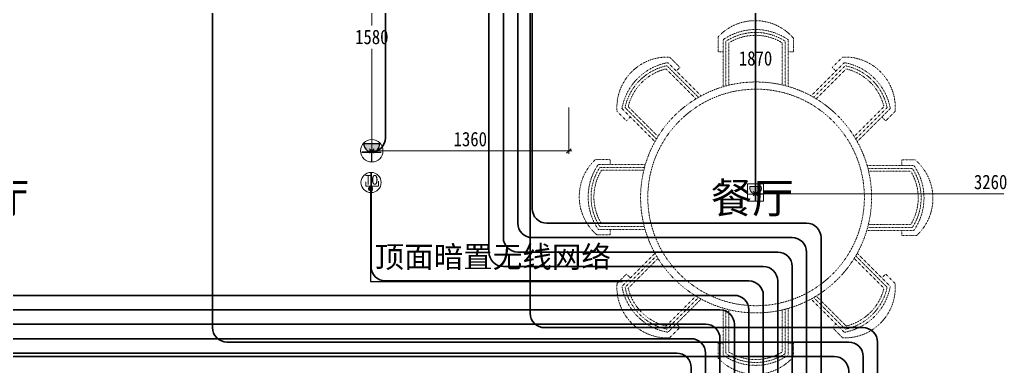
# Model space of a CAD drawing. Header units: millimetres. Extents: x -41640 to 3079702, y -5257903 to 68462.
# Drawn here: x 15878 to 22652, y 8208 to 10611 of the extents above; entities that cross this region are included whole.
import ezdxf

# ---------------------------------------------------------------- set-up
doc = ezdxf.new("R2010")
doc.units = ezdxf.units.MM
doc.header["$LTSCALE"] = 10
doc.linetypes.add('ACAD_ISO03W100', pattern=[30, 12, -18])
doc.linetypes.add('CONTINOUS', pattern=[0])
doc.layers.get('0').update_dxf_attribs({"color": 255})
doc.layers.get('Defpoints').update_dxf_attribs({"color": 255})
for name, color, linetype, lineweight in [('1弱电插座布线图', 6, 'Continuous', 30), ('1弱电插座布置图', 6, 'Continuous', 30), ('1强弱电插座尺寸', 5, 'Continuous', 0), ('1强电插座布线图', 1, 'Continuous', 30), ('1强电插座布置图', 1, 'Continuous', 30), ('E__电路__弱电插座', 6, 'Continuous', 5), ('浅线', 251, 'CONTINOUS', 0)]:
    doc.layers.add(name, color=color, linetype=linetype, lineweight=lineweight)
doc.layers.add('2323', color=4, linetype='Continuous')
doc.layers.add('LAYER2', color=8, linetype='Continuous')
doc.styles.add('(图框)宋体', font='', dxfattribs={"width": 0.8})
doc.styles.get("Standard").update_dxf_attribs({"font": ''})
doc.styles.add('夏建东', font='', dxfattribs={"width": 0.85})
doc.styles.add('宋', font='')
doc.styles.add('邓林', font='simhei.ttf')
doc.styles.get('(图框)宋体').set_extended_font_data('SimSun')
doc.styles.get('Standard').set_extended_font_data('SimSun')
doc.styles.get('夏建东').set_extended_font_data('SimSun')
doc.styles.get('宋').set_extended_font_data('FangSong_GB2312')
doc.dimstyles.new('g', dxfattribs={"dimtxt": 100, "dimasz": 31, "dimexe": 21, "dimexo": 30, "dimgap": 31, "dimtad": 1, "dimtih": 1, "dimtoh": 1, "dimdec": 0, "dimrnd": 10, "dimdsep": 46, "dimtxsty": '夏建东', "dimblk": 'OBLIQUE', "dimcen": 2.5, "dimdle": 21, "dimclrd": 5, "dimclre": 5, "dimclrt": 5, "dimadec": 0, "dimazin": 0, "dimtfac": 1, "dimtdec": 0, "dimtmove": 2, "dimatfit": 3, "dimldrblk": 'DOT', "dimfxl": 300, "dimlwd": -1, "dimlwe": -1, "dimarcsym": 1})
doc.dimstyles.get("Standard").update_dxf_attribs({"dimtxt": 0.18, "dimasz": 0.18, "dimexe": 0.18, "dimexo": 0.0625, "dimgap": 0.09, "dimtad": 0, "dimtih": 1, "dimtoh": 1, "dimdec": 4, "dimzin": 0, "dimdsep": 46, "dimtxsty": 'Standard', "dimcen": 0.09, "dimadec": 0, "dimazin": 0, "dimtfac": 1, "dimtdec": 4, "dimtofl": 0, "dimtmove": 0, "dimatfit": 3, "dimfxl": 1, "dimtolj": 1, "dimtzin": 0, "dimarcsym": 0})

# ---------------------------------------------------------------- blocks, each defined once
blk = doc.blocks.new('DOT')
at = {"color": 0, "linetype": 'ByBlock'}
blk.add_line((-0.35, 0), (-1, 0), dxfattribs=at)
at = {"color": 0, "linetype": 'ByBlock', "const_width": 0.35}
blk.add_lwpolyline([(-0.175, 0, 1), (0.175, 0, 1)], format="xyb", close=True, dxfattribs=at)
blk = doc.blocks.new('dsafagfdsagh')
at = {"layer": '1强电插座布置图', "lineweight": 0}
blk.add_hatch(color=256, dxfattribs=at).paths.add_polyline_path([(-1480825, -1451235), (-1480825, -1451058, 1.251439)])
for p, q in [((-1481049, -1451020), (-1480785, -1451020)), ((-1481049, -1451268), (-1481049, -1451020)), ((-1480785, -1451020), (-1481049, -1451020)), ((-1480785, -1451020), (-1480785, -1451268)), ((-1481038, -1451146, -5187), (-1480918, -1451146, -5187)), ((-1480944, -1451033, -5187), (-1480944, -1451253, -5187)), ((-1480825, -1451058, -5187), (-1480825, -1451235, -5187)), ((-1480785, -1451268), (-1481049, -1451268))]:
    blk.add_line(p, q, dxfattribs=at)
blk.add_arc((-1480845, -1451146, -5187), 90.6, 77.2553, 282.7447, dxfattribs=at)
blk = doc.blocks.new('强电插座')
at = {"lineweight": 0}
h = blk.add_hatch(color=12, dxfattribs=at)
h.set_gradient(color1=(216, 3, 3), color2=(230, 5, 5), tint=1, name='CYLINDER')
h.paths.add_polyline_path([(88497.8, 75989.2, 1.129445), (88497.8, 75909.4)])
at = {"layer": '2323', "color": 1}
for p, q in [((88452.6, 75999.6), (88452.6, 75902)), ((88407.2, 75949.3), (88460.4, 75949.3)), ((88497.8, 75989.2), (88497.8, 75909.4))]:
    blk.add_line(p, q, dxfattribs=at)
blk.add_arc((88492.9, 75949.3), 40.2, 77.2553, 282.7447, dxfattribs=at)
at = {"layer": 'LAYER2', "color": 1, "ltscale": 20}
blk.add_line((88456.4, 75966.1), (88456.4, 75966.1), dxfattribs=at)
blk = doc.blocks.new('强电空调插座')
at = {"layer": '1强电插座布置图', "color": 1, "linetype": 'ByBlock', "lineweight": 9}
blk.add_circle((-171055, 221358), 173, dxfattribs=at)
at = {"layer": '1强电插座布置图', "color": 1, "linetype": 'ByBlock', "lineweight": 9, "xscale": 3.022918779402971, "yscale": 3.022918779402971, "zscale": 3.022918779402971, "rotation": 90}
blk.add_blockref('强电插座', (58534, -46050), dxfattribs=at)
blk = doc.blocks.new('网线')
at = {"layer": 'E__电路__弱电插座', "color": 6, "lineweight": 9}
for p, q in [((1018175, 135204), (1018175, 135111)), ((1018175, 135111), (1018450, 135111)), ((1018318, 135111), (1018318, 135003)), ((1018450, 135111), (1018450, 135219))]:
    blk.add_line(p, q, dxfattribs=at)
at = {"layer": 'E__电路__弱电插座', "color": 6, "ltscale": 20, "insert": (1018158, 135354), "char_height": 210, "width": 159.17, "attachment_point": 1, "style": '宋'}
blk.add_mtext('{\\fSimSun|b0|i0|c134|p2;TO}', dxfattribs=at)
blk = doc.blocks.new('_Oblique')
at = {"color": 0, "linetype": 'ByBlock', "lineweight": -2}
blk.add_line((-0.5, -0.5), (0.5, 0.5), dxfattribs=at)
blk = doc.blocks.new('*D710')
at = {"layer": '1强弱电插座尺寸', "color": 5}
for p, q in [((20959, 11279), (20955.2, 11279)), ((20976.2, 11300), (20976.2, 10422.8)), ((20976.2, 9383.6), (20976.2, 10260.8)), ((20976.2, 9404.6), (20955.2, 9404.6))]:
    blk.add_line(p, q, dxfattribs=at)
at = {"layer": 'Defpoints', "color": 0, "linetype": 'Continuous', "lineweight": 30}
for p in [(20976.2, 11279), (20982.9, 11279), (20976.2, 9404.6, -2334)]:
    blk.add_point(p, dxfattribs=at)
at = {"layer": '1强弱电插座尺寸', "color": 5, "linetype": 'Continuous', "xscale": 31, "yscale": 31, "zscale": 31}
for p, rotation in [((20976.2, 11279), 90), ((20976.2, 9404.6), 270)]:
    blk.add_blockref('_Oblique', p, dxfattribs=dict(at, rotation=rotation))
at = {"layer": '1强弱电插座尺寸', "color": 5, "linetype": 'Continuous', "lineweight": 30, "insert": (20976.2, 10341.8), "char_height": 100, "attachment_point": 5, "style": '夏建东'}
blk.add_mtext('1870', dxfattribs=at)
blk = doc.blocks.new('_Dot')
at = {"color": 0, "linetype": 'ByBlock', "lineweight": -2}
blk.add_line((-0.5, 0), (-1, 0), dxfattribs=at)
at = {"color": 0, "linetype": 'ByBlock', "const_width": 0.5}
blk.add_lwpolyline([(-0.25, 0, 1), (0.25, 0, 1)], format="xyb", close=True, dxfattribs=at)
blk = doc.blocks.new('*D711')
at = {"layer": '1强弱电插座尺寸', "color": 5}
for p, q in [((24232.6, 9404.6), (24232.6, 9425.6)), ((20955.2, 9404.6), (24253.6, 9404.6)), ((20976.2, 9387.6), (20976.2, 9383.6))]:
    blk.add_line(p, q, dxfattribs=at)
at = {"layer": 'Defpoints', "color": 0, "linetype": 'Continuous', "lineweight": 30}
for p in [(20976.2, 9412.4, -2334), (24232.6, 9404.6), (24232.6, 9379)]:
    blk.add_point(p, dxfattribs=at)
at = {"layer": '1强弱电插座尺寸', "color": 5, "linetype": 'Continuous', "xscale": 31, "yscale": 31, "zscale": 31, "rotation": 180}
blk.add_blockref('_Oblique', (20976.2, 9404.6), dxfattribs=at)
at = {"layer": '1强弱电插座尺寸', "color": 5, "linetype": 'Continuous', "xscale": 31, "yscale": 31, "zscale": 31}
blk.add_blockref('_Oblique', (24232.6, 9404.6), dxfattribs=at)
at = {"layer": '1强弱电插座尺寸', "color": 5, "linetype": 'Continuous', "lineweight": 30, "insert": (22604.4, 9485.6), "char_height": 100, "attachment_point": 5, "style": '夏建东'}
blk.add_mtext('3260', dxfattribs=at)
blk = doc.blocks.new('*D718')
at = {"layer": '1强弱电插座尺寸', "color": 5}
for p, q in [((18312.6, 11279), (18339.1, 11279)), ((18318.1, 11300), (18318.1, 10571.2)), ((18318.1, 9680.4), (18318.1, 10409.2)), ((18318.1, 9701.4), (18297.1, 9701.4))]:
    blk.add_line(p, q, dxfattribs=at)
at = {"layer": 'Defpoints', "color": 0, "linetype": 'Continuous', "lineweight": 30}
for p in [(18282.6, 11279), (18318.1, 11279), (18318.1, 9701.4)]:
    blk.add_point(p, dxfattribs=at)
at = {"layer": '1强弱电插座尺寸', "color": 5, "linetype": 'Continuous', "xscale": 31, "yscale": 31, "zscale": 31}
for p, rotation in [((18318.1, 11279), 90), ((18318.1, 9701.4), 270)]:
    blk.add_blockref('_Oblique', p, dxfattribs=dict(at, rotation=rotation))
at = {"layer": '1强弱电插座尺寸', "color": 5, "linetype": 'Continuous', "lineweight": 30, "insert": (18318.1, 10490.2), "char_height": 100, "attachment_point": 5, "style": '夏建东'}
blk.add_mtext('1580', dxfattribs=at)
blk = doc.blocks.new('*D719')
at = {"layer": '1强弱电插座尺寸', "color": 5}
for p, q in [((19682.6, 10001.4), (19682.6, 9680.4)), ((18297.1, 9701.4), (19703.6, 9701.4)), ((18318.1, 9701.4), (18318.1, 9722.4))]:
    blk.add_line(p, q, dxfattribs=at)
at = {"layer": 'Defpoints', "color": 0, "linetype": 'Continuous', "lineweight": 30}
for p in [(19682.6, 11279), (18318.1, 9701.4), (19682.6, 9701.4)]:
    blk.add_point(p, dxfattribs=at)
at = {"layer": '1强弱电插座尺寸', "color": 5, "linetype": 'Continuous', "xscale": 31, "yscale": 31, "zscale": 31, "rotation": 180}
blk.add_blockref('_Oblique', (18318.1, 9701.4), dxfattribs=at)
at = {"layer": '1强弱电插座尺寸', "color": 5, "linetype": 'Continuous', "xscale": 31, "yscale": 31, "zscale": 31}
blk.add_blockref('_Oblique', (19682.6, 9701.4), dxfattribs=at)
at = {"layer": '1强弱电插座尺寸', "color": 5, "linetype": 'Continuous', "lineweight": 30, "insert": (19000.3, 9782.4), "char_height": 100, "attachment_point": 5, "style": '夏建东'}
blk.add_mtext('1360', dxfattribs=at)

msp = doc.modelspace()

# ---------------------------------------------------------------- linework, layer by layer
at = {"layer": '1弱电插座布线图', "linetype": 'Continuous', "lineweight": 30}
for points in [[(19646.5, 16205.5), (19158.7, 15717.7, 0.198912), (19129.4, 15647), (19129.4, 9000.6, 0.414214), (19229.4, 8900.6), (21029.8, 8900.6, -0.414214), (21129.8, 8800.6), (21129.8, 4449)], [(19646.5, 16105.5), (19258.7, 15717.7, 0.198912), (19229.4, 15647), (19229.4, 9100.6, 0.414214), (19329.4, 9000.6), (21129.8, 9000.6, -0.414214), (21229.8, 8900.6), (21229.8, 4449)], [(22901.3, 13664.8), (22832.2, 13734, 0.198912), (22761.5, 13763.3), (20971.4, 13763.3, 0.414214), (20871.4, 13663.3), (20871.4, 12491.2, -0.414214), (20771.4, 12391.2), (19429.4, 12391.2, 0.414214), (19329.4, 12291.2), (19329.4, 9200.6, 0.414214), (19429.4, 9100.6), (21229.8, 9100.6, -0.414214), (21329.8, 9000.6), (21329.8, 4449)], [(22803.1, 13663.3), (21071.4, 13663.3, 0.414214), (20971.4, 13563.3), (20971.4, 12391.2, -0.414214), (20871.4, 12291.2), (19529.4, 12291.2, 0.414214), (19429.4, 12191.2), (19429.4, 9300.6, 0.414214), (19529.4, 9200.6), (21329.8, 9200.6, -0.414214), (21429.8, 9100.6), (21429.8, 4449)], [(4940.5, 12479), (4940.5, 12753.7, -0.414214), (5040.5, 12853.7), (11000.6, 12853.7, -0.414214), (11100.6, 12753.7), (11100.6, 8700.6, 0.414214), (11200.6, 8600.6), (20729.8, 8600.6, -0.414214), (20829.8, 8500.6), (20829.8, 4449)], [(5040.5, 12479), (5040.5, 12653.7, -0.414214), (5140.5, 12753.7), (10900.6, 12753.7, -0.414214), (11000.6, 12653.7), (11000.6, 8600.6, 0.414214), (11100.6, 8500.6), (20629.8, 8500.6, -0.414214), (20729.8, 8400.6), (20729.8, 4449)], [(11282, 9552.4), (11282, 8800.6, 0.414214), (11382, 8700.6), (20829.8, 8700.6, -0.414214), (20929.8, 8600.6), (20929.8, 4449)], [(18312.9, 9552.4), (18312.9, 8900.6, 0.414214), (18412.9, 8800.6), (20929.8, 8800.6, -0.414214), (21029.8, 8700.6), (21029.8, 4449)], [(8346.7, 6478.4), (8346.7, 8300.6, -0.414214), (8446.7, 8400.6), (20529.8, 8400.6, -0.414214), (20629.8, 8300.6), (20629.8, 4449)], [(9284.4, 6479), (9284.4, 8200.6, -0.414214), (9384.4, 8300.6), (20429.8, 8300.6, -0.414214), (20529.8, 8200.6), (20529.8, 4449)]]:
    msp.add_lwpolyline(points, format="xyb", dxfattribs=at)
at = {"layer": '1弱电插座布置图', "color": 6, "linetype": 'ByBlock', "lineweight": 9}
msp.add_circle((18312.9, 9482.6), 69.8, dxfattribs=at)
at = {"layer": '1强电插座布线图', "color": 2, "linetype": 'Continuous', "lineweight": 30}
for points in [[(21621.3, 4375.7), (21621.3, 8177, 0.414214), (21521.3, 8277), (12579.6, 8277, -0.414214), (12479.6, 8377), (12479.6, 16221)], [(21721.3, 4375.7), (21721.3, 8277, 0.414214), (21621.3, 8377), (17314.5, 8377, -0.414214), (17214.5, 8477), (17214.5, 13245.4), (17214.5, 13245.4), (17214.5, 13245.4)], [(21821.3, 4375.7), (21821.3, 8377, 0.414214), (21721.3, 8477), (19515.5, 8477, -0.414214), (19415.5, 8577), (19415.5, 12523.2, -0.414214), (19515.5, 12623.2), (23729, 12623.2)]]:
    msp.add_lwpolyline(points, format="xyb", dxfattribs=at)
at = {"layer": '1强电插座布线图', "linetype": 'Continuous', "lineweight": 30}
msp.add_lwpolyline([(18412.2, 11189.7), (18412.2, 9791.7, -0.414214), (18312.2, 9691.7), (18250.1, 9691.7)], format="xyb", dxfattribs=at)
msp.add_lwpolyline([(20975.1, 9353.4), (20975.1, 11210.4)], dxfattribs=at)
at = {"layer": '浅线', "linetype": 'ACAD_ISO03W100', "ltscale": 0.01}
for p, q in [((20716.1, 10388.9, 0), (20716.1, 10490.6, 0)), ((20751.5, 10471.7, 0), (20751.5, 10149.5, 0)), ((20771.5, 10461.1, 0), (20771.5, 10154.5, 0)), ((20791.5, 10450.1, 0), (20791.5, 10159, 0)), ((21161.5, 10160.5, 0), (21161.5, 10450.1, 0)), ((21181.5, 10156.1, 0), (21181.5, 10461.1, 0)), ((21201.5, 10151.3, 0), (21201.5, 10471.7, 0)), ((21239.5, 10388.9, 0), (21239.5, 10481.2, 0)), ((20716.1, 10388.9, 0), (20751.5, 10388.9, 0)), ((21201.5, 10388.9, 0), (21239.5, 10388.9, 0)), ((20368.8, 10313.1, 0), (20596.6, 10085.3, 0)), ((20452.4, 10279.6, 0), (20380.5, 10351.5, 0)), ((21591.1, 10313.1, 0), (21363.3, 10085.3, 0)), ((21507.5, 10279.6, 0), (21579.4, 10351.5, 0)), ((20355.8, 10269.6, 0), (20561.6, 10063.8, 0)), ((20362.1, 10291.5, 0), (20578.9, 10074.7, 0)), ((20452.4, 10279.6, 0), (20427.3, 10254.6, 0)), ((21597.7, 10291.5, 0), (21381, 10074.7, 0)), ((21604.1, 10269.6, 0), (21398.3, 10063.8, 0)), ((21507.5, 10279.6, 0), (21532.5, 10254.6, 0)), ((20082.3, 9909.5, 0), (20017, 9974.8, 0)), ((20277.1, 9768.4, 0), (20050.6, 9994.9, 0)), ((20287.9, 9785.9, 0), (20072.2, 10001.6, 0)), ((20298.9, 9803.1, 0), (20094.1, 10007.9, 0)), ((21660.9, 9803.1, 0), (21865.7, 10007.9, 0)), ((21672, 9785.9, 0), (21887.6, 10001.6, 0)), ((21682.7, 9768.4, 0), (21909.3, 9994.9, 0)), ((21877.6, 9909.5, 0), (21942.9, 9974.8, 0)), ((20109.1, 9936.4, 0), (20082.3, 9909.5, 0)), ((21850.7, 9936.4, 0), (21877.6, 9909.5, 0)), ((19970, 9642.8, 0), (19868.3, 9642.8, 0)), ((19970, 9642.8, 0), (19970, 9607.4, 0)), ((21989.8, 9638.6, 0), (22082.2, 9638.6, 0)), ((21989.8, 9600.6, 0), (21989.8, 9638.6, 0)), ((19887.2, 9607.4, 0), (20209.4, 9607.4, 0)), ((19897.8, 9587.4, 0), (20204.4, 9587.4, 0)), ((19908.8, 9567.4, 0), (20199.9, 9567.4, 0)), ((21752.2, 9600.6, 0), (22072.7, 9600.6, 0)), ((21757.1, 9580.6, 0), (22062, 9580.6, 0)), ((21761.4, 9560.6, 0), (22051, 9560.6, 0)), ((20207.6, 9157.4, 0), (19887.2, 9157.4, 0)), ((20202.8, 9177.4, 0), (19897.8, 9177.4, 0)), ((20198.4, 9197.4, 0), (19908.8, 9197.4, 0)), ((19970, 9157.4, 0), (19970, 9119.4, 0)), ((22072.7, 9150.6, 0), (21750.5, 9150.6, 0)), ((22062, 9170.6, 0), (21755.5, 9170.6, 0)), ((22051, 9190.6, 0), (21760, 9190.6, 0)), ((21989.8, 9115.2, 0), (21989.8, 9150.6, 0)), ((19970, 9119.4, 0), (19877.7, 9119.4, 0)), ((21989.8, 9115.2, 0), (22091.5, 9115.2, 0)), ((20277.1, 8989.6, 0), (20050.6, 8763, 0)), ((20287.9, 8972, 0), (20072.2, 8756.4, 0)), ((20298.9, 8954.8, 0), (20094.1, 8750, 0)), ((21660.9, 8954.8, 0), (21865.7, 8750, 0)), ((21672, 8972, 0), (21887.6, 8756.4, 0)), ((21682.7, 8989.6, 0), (21909.3, 8763, 0)), ((20082.3, 8848.4, 0), (20017, 8783.1, 0)), ((20109.1, 8821.6, 0), (20082.3, 8848.4, 0)), ((21850.7, 8821.6, 0), (21877.6, 8848.4, 0)), ((21877.6, 8848.4, 0), (21942.9, 8783.1, 0)), ((20355.8, 8488.4, 0), (20561.6, 8694.2, 0)), ((20362.1, 8466.5, 0), (20578.9, 8683.2, 0)), ((20368.8, 8444.8, 0), (20596.6, 8672.6, 0)), ((21591.1, 8444.8, 0), (21363.3, 8672.6, 0)), ((21597.7, 8466.5, 0), (21381, 8683.2, 0)), ((21604.1, 8488.4, 0), (21398.3, 8694.2, 0)), ((20751.5, 8286.2, 0), (20751.5, 8608.4, 0)), ((20771.5, 8296.9, 0), (20771.5, 8603.4, 0)), ((21201.5, 8606.7, 0), (21201.5, 8286.2, 0)), ((20791.5, 8307.9, 0), (20791.5, 8598.9, 0)), ((21161.5, 8597.5, 0), (21161.5, 8307.9, 0)), ((21181.5, 8601.8, 0), (21181.5, 8296.9, 0)), ((20452.4, 8478.3, 0), (20380.5, 8406.4, 0)), ((20452.4, 8478.3, 0), (20427.3, 8503.4, 0)), ((21507.5, 8478.3, 0), (21532.5, 8503.4, 0)), ((21507.5, 8478.3, 0), (21579.4, 8406.4, 0)), ((20716.1, 8369.1, 0), (20716.1, 8267.4, 0)), ((20716.1, 8369.1, 0), (20751.5, 8369.1, 0)), ((21201.5, 8369.1, 0), (21239.5, 8369.1, 0)), ((21239.5, 8369.1, 0), (21239.5, 8276.7, 0))]:
    msp.add_line(p, q, dxfattribs=at)
for radius in [800, 750]:
    msp.add_circle((20979.9, 9379, 0), radius, dxfattribs=at)
for centre, radius, start, end in [((20973.7, 10254.2, 0), 349.6, 40.49036, 137.46051), ((20976.5, 10148, 0), 394.2, 55.1992, 124.8008), ((20976.5, 10148, 0), 374.2, 56.78491, 123.21509), ((20976.5, 10148, 0), 354.2, 58.51659, 121.48341), ((20365.5, 10002.3, 0), 349.6, 87.53949, 184.50964), ((20438.6, 9925.1, 0), 394.2, 100.1992, 169.8008), ((21594.4, 10002.3, 0), 349.6, 355.49036, 92.46051), ((21521.3, 9925.1, 0), 394.2, 10.1992, 79.8008), ((20438.6, 9925.1, 0), 374.2, 101.78491, 168.21509), ((20438.6, 9925.1, 0), 354.2, 103.51659, 166.48341), ((21521.3, 9925.1, 0), 374.2, 11.78491, 78.21509), ((21521.3, 9925.1, 0), 354.2, 13.51659, 76.48341), ((20104.7, 9385.2, 0), 349.6, 132.53949, 229.50964), ((21855.2, 9372.7, 0), 349.6, 312.53949, 49.50964), ((20210.9, 9382.4, 0), 394.2, 145.1992, 214.8008), ((20210.9, 9382.4, 0), 374.2, 146.78491, 213.21509), ((20210.9, 9382.4, 0), 354.2, 148.51659, 211.48341), ((21748.9, 9375.6, 0), 354.2, 328.51659, 31.48341), ((21748.9, 9375.6, 0), 374.2, 326.78491, 33.21509), ((21748.9, 9375.6, 0), 394.2, 325.1992, 34.8008), ((20365.5, 8755.6, 0), 349.6, 175.49036, 272.46051), ((20438.6, 8832.8, 0), 394.2, 190.1992, 259.8008), ((20438.6, 8832.8, 0), 374.2, 191.78491, 258.21509), ((20438.6, 8832.8, 0), 354.2, 193.51659, 256.48341), ((21594.4, 8755.6, 0), 349.6, 267.53949, 4.50964), ((21521.3, 8832.8, 0), 394.2, 280.1992, 349.8008), ((21521.3, 8832.8, 0), 374.2, 281.78491, 348.21509), ((21521.3, 8832.8, 0), 354.2, 283.51659, 346.48341), ((20973.7, 8503.7, 0), 349.6, 222.53949, 319.50964), ((20976.5, 8610, 0), 394.2, 235.1992, 304.8008), ((20976.5, 8610, 0), 374.2, 236.78491, 303.21509), ((20976.5, 8610, 0), 354.2, 238.51659, 301.48341)]:
    msp.add_arc(centre, radius, start, end, dxfattribs=at)

# ---------------------------------------------------------------- block references
at = {"layer": '1弱电插座布置图', "color": 6, "linetype": 'ByBlock', "lineweight": 9, "xscale": 0.3184271999634802, "yscale": 0.3184271999634802, "zscale": 0.3184272000042774}
msp.add_blockref('网线', (-305938.8, -33566.1), dxfattribs=at)
at = {"layer": '1强电插座布置图', "color": 7, "xscale": 0.4475553957745433, "yscale": 0.4475553955417126, "zscale": 0.4475553956215959}
msp.add_blockref('强电空调插座', (94874.6, -89367.7), dxfattribs=at)
at = {"layer": '1强电插座布置图', "color": 7, "xscale": 0.4499999999534339, "yscale": 0.4499999999534339, "zscale": 0.4499999999998181, "rotation": 90}
msp.add_blockref('dsafagfdsagh', (-632039.6, 675825.4), dxfattribs=at)

# ---------------------------------------------------------------- texts
at = {"layer": '1强弱电插座尺寸', "color": 45, "insert": (18337.5, 9042.4), "char_height": 150, "width": 2101.718, "attachment_point": 1}
msp.add_mtext('{\\C45;顶面暗置无线网络}', dxfattribs=at)
at = {"layer": '浅线', "linetype": 'ByBlock', "style": '邓林'}
for s, p in [('门厅', (15369.6, 9269.8)), ('餐厅', (20664.6, 9269.8, 0))]:
    msp.add_text(s, height=211.2, dxfattribs=at).set_placement(p)

# ---------------------------------------------------------------- dimensions: what is measured, and where the dimension line sits
at = {"layer": '1强弱电插座尺寸', "linetype": 'Continuous', "lineweight": 30}
for base, p1, p2, picture, middle in [((18318.1, 11279), (18318.1, 9701.4), (18282.6, 11279), '*D718', (18318.1, 10490.2)), ((20976.2, 11279), (20976.2, 9404.6, -2334), (20982.9, 11279), '*D710', (20976.2, 10341.8))]:
    dim = msp.add_linear_dim(base=base, p1=p1, p2=p2, angle=90, dimstyle='g', override={"dimfxlon": 1}, dxfattribs=at)
    dim.commit()
    dim.dimension.update_dxf_attribs({"geometry": picture, "text_midpoint": middle})
for base, p1, p2, picture, middle in [((19682.5535, 9701.4465), (18318.0813, 9701.4465), (19682.5535, 11278.9641), '*D719', (19000.3174, 9782.4465)), ((24232.6, 9404.6), (20976.2, 9412.4, -2334), (24232.6, 9379), '*D711', (22604.4, 9485.6))]:
    dim = msp.add_linear_dim(base=base, p1=p1, p2=p2, dimstyle='g', override={"dimfxlon": 1}, dxfattribs=at)
    dim.commit()
    dim.dimension.update_dxf_attribs({"geometry": picture, "text_midpoint": middle})

# ---------------------------------------------------------------- leaders
at = {"layer": '1强弱电插座尺寸', "color": 250}
msp.add_leader([(18309.4, 9439.6), (18309.4, 8797), (20053.5, 8797)], dimstyle='Standard', override={"dimtxt": 135, "dimasz": 50, "dimexe": 30, "dimexo": 30, "dimgap": 20, "dimtad": 0, "dimtih": 0, "dimtoh": 0, "dimdec": 0, "dimzin": 8, "dimdsep": 44, "dimtxsty": '(图框)宋体', "dimcen": 0.6, "dimdle": 30, "dimclrd": 250, "dimclre": 250, "dimclrt": 45, "dimtdec": 0, "dimtofl": 1, "dimtmove": 1, "dimldrblk": 'DOT', "dimfxl": 50, "dimfxlon": 1, "dimtfill": 1, "dimtolj": 0, "dimtzin": 8, "dimarcsym": 1}, dxfattribs=at)

doc.saveas('drawing.dxf')
